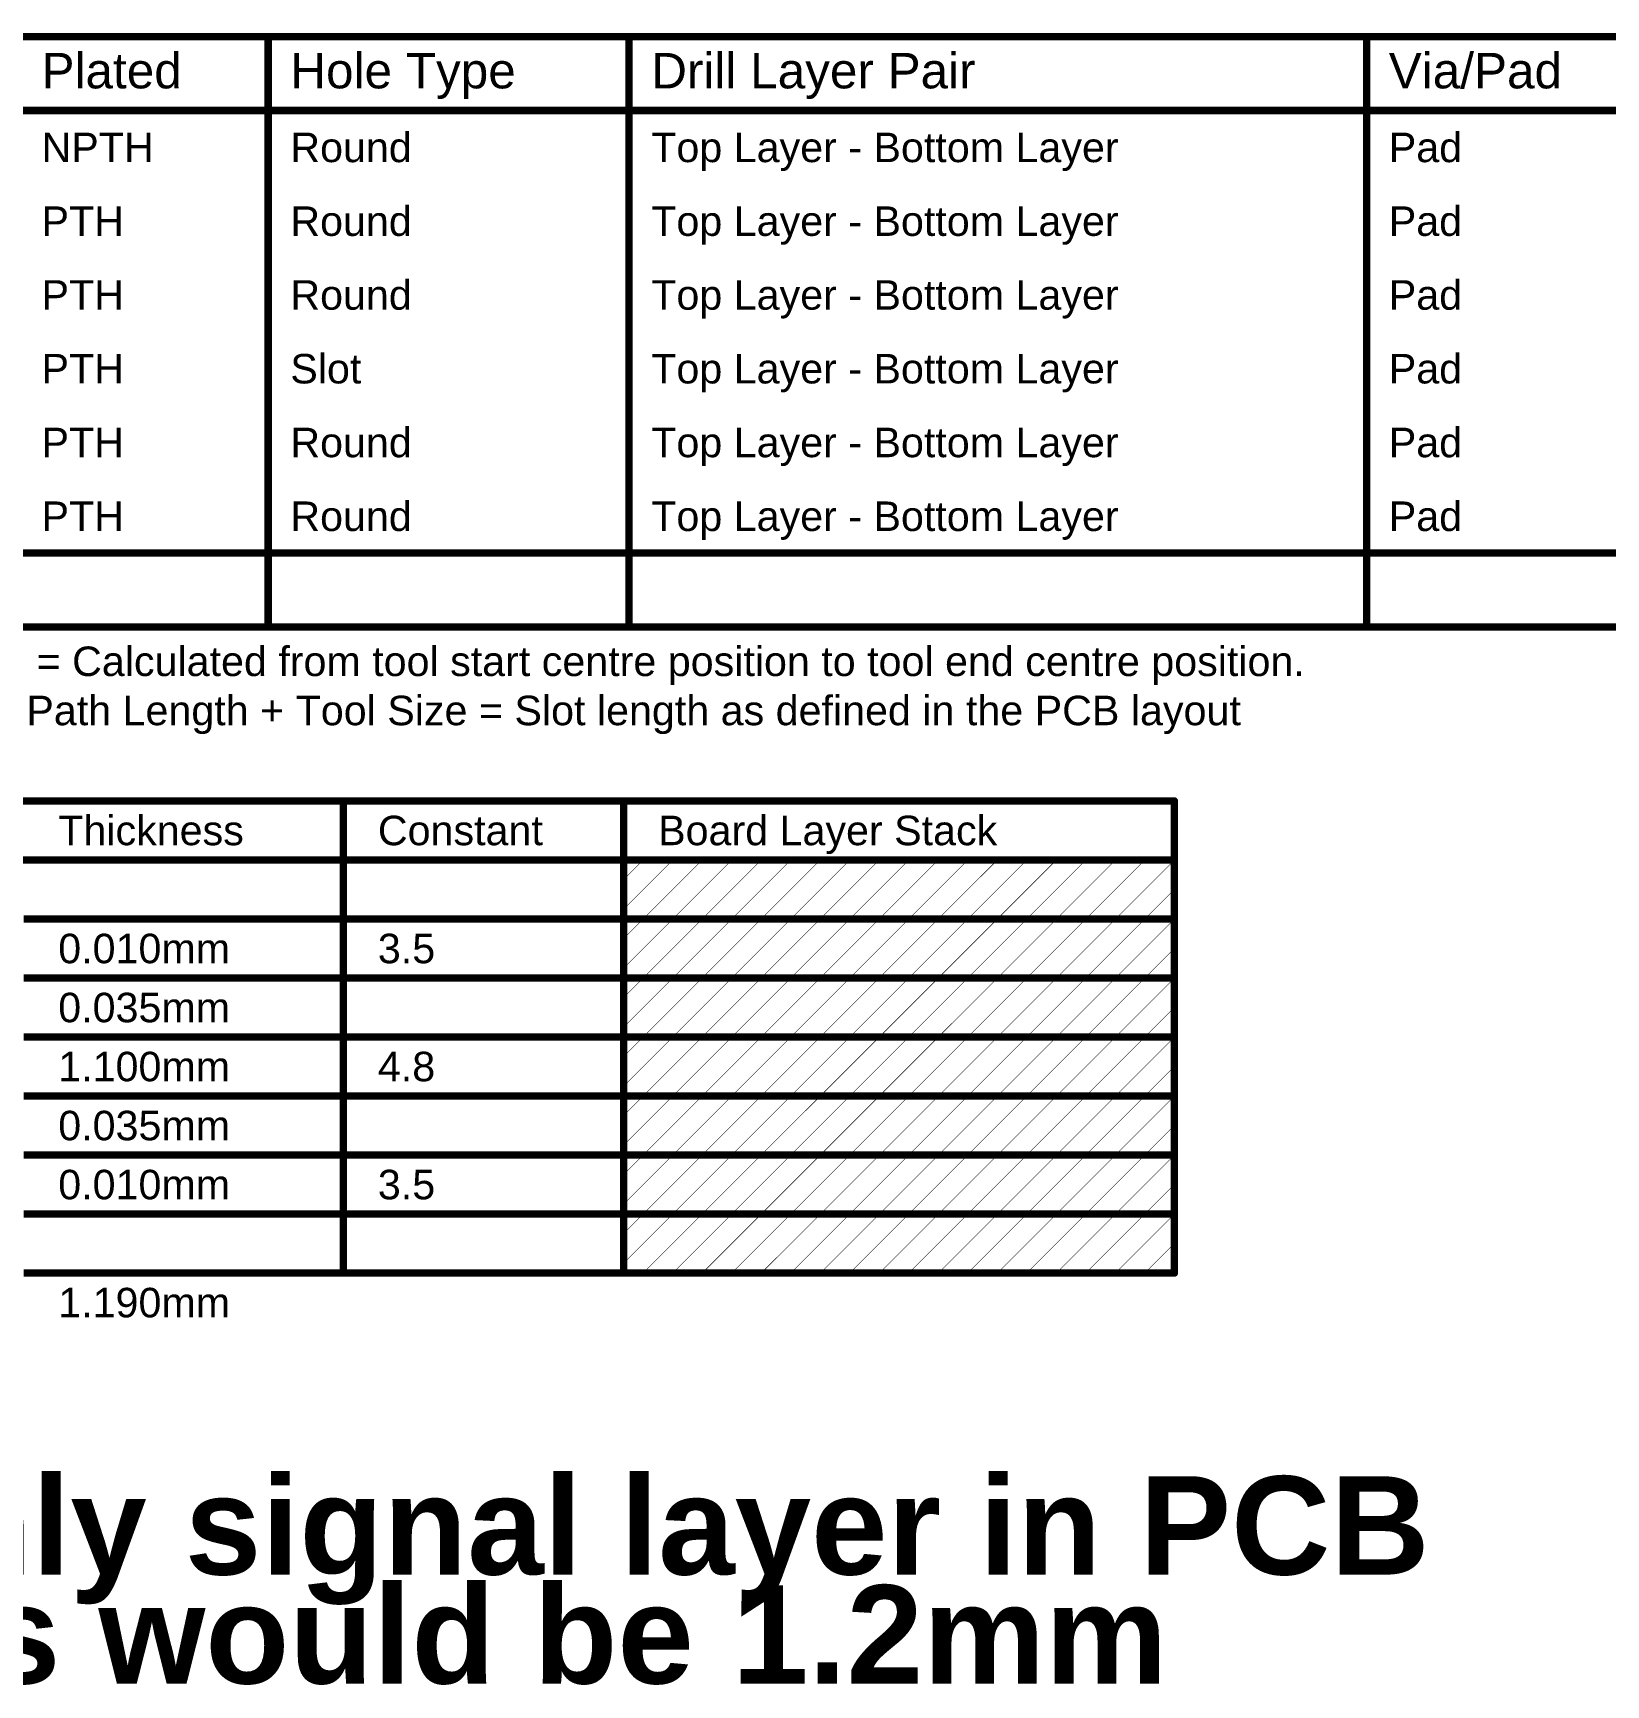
# Model space of a CAD drawing. Header units: inches. Extents: x -5 to 433, y -20 to 71.
# Drawn here: x 156.9 to 238.1, y -20.1 to 65.2 of the extents above; entities that cross this region are included whole.
import ezdxf

# ---------------------------------------------------------------- set-up
doc = ezdxf.new("R2010")
doc.units = ezdxf.units.IN
doc.layers.add('Drill Drawing', color=1, linetype='Continuous')
doc.layers.add('Fabrication', color=76, linetype='Continuous')
doc.styles.add('Arial', font='', dxfattribs={"height": 0.2})
doc.styles.add('Arial_Bold', font='', dxfattribs={"height": 0.2})
doc.styles.get('Arial').set_extended_font_data('Arial')
doc.styles.get('Arial_Bold').set_extended_font_data('Arial', bold=True)

msp = doc.modelspace()

# ---------------------------------------------------------------- linework, layer by layer
at = {"layer": 'Drill Drawing'}
for points in [[(100.52, 64.997, 0.381, 0.381, 0), (432.964, 64.997, 0.381, 0.381, 0)], [(169.006, 34.517, 0.381, 0.381, 0), (169.006, 64.997, 0.381, 0.381, 0)], [(187.645, 34.517, 0.381, 0.381, 0), (187.645, 64.997, 0.381, 0.381, 0)], [(225.733, 34.517, 0.381, 0.381, 0), (225.733, 64.997, 0.381, 0.381, 0)], [(100.52, 61.187, 0.381, 0.381, 0), (432.964, 61.187, 0.381, 0.381, 0)], [(100.52, 38.327, 0.381, 0.381, 0), (432.964, 38.327, 0.381, 0.381, 0)], [(100.52, 34.517, 0.381, 0.381, 0), (432.964, 34.517, 0.381, 0.381, 0)]]:
    msp.add_lwpolyline(points, format="xyseb", dxfattribs=at)
for points in [[(168.911, 64.997, 0.191, 0.191, 1), (169.102, 64.997, 0.191, 0.191, 1)], [(187.55, 64.997, 0.191, 0.191, 1), (187.74, 64.997, 0.191, 0.191, 1)], [(225.638, 64.997, 0.191, 0.191, 1), (225.829, 64.997, 0.191, 0.191, 1)], [(168.911, 34.517, 0.191, 0.191, 1), (169.102, 34.517, 0.191, 0.191, 1)], [(187.55, 34.517, 0.191, 0.191, 1), (187.74, 34.517, 0.191, 0.191, 1)], [(225.638, 34.517, 0.191, 0.191, 1), (225.829, 34.517, 0.191, 0.191, 1)]]:
    msp.add_lwpolyline(points, format="xyseb", close=True, dxfattribs=at)
at = {"layer": 'Fabrication'}
for points in [[(100.52, 25.527, 0.381, 0.381, 0), (215.806, 25.527, 0.381, 0.381, 0)], [(172.892, 1.143, 0.381, 0.381, 0), (172.892, 25.527, 0.381, 0.381, 0)], [(187.366, 1.143, 0.381, 0.381, 0), (187.366, 25.527, 0.381, 0.381, 0)], [(215.806, 1.143, 0.381, 0.381, 0), (215.806, 25.527, 0.381, 0.381, 0)], [(100.52, 22.479, 0.381, 0.381, 0), (215.806, 22.479, 0.381, 0.381, 0)], [(187.366, 19.947, 0.0254, 0.0254, 0), (189.898, 22.479, 0.0254, 0.0254, 0)], [(187.366, 21.471, 0.0254, 0.0254, 0), (188.374, 22.479, 0.0254, 0.0254, 0)], [(188.374, 19.431, 0.0254, 0.0254, 0), (191.422, 22.479, 0.0254, 0.0254, 0)], [(189.898, 19.431, 0.0254, 0.0254, 0), (192.946, 22.479, 0.0254, 0.0254, 0)], [(191.422, 19.431, 0.0254, 0.0254, 0), (194.47, 22.479, 0.0254, 0.0254, 0)], [(192.946, 19.431, 0.0254, 0.0254, 0), (195.994, 22.479, 0.0254, 0.0254, 0)], [(194.47, 19.431, 0.0254, 0.0254, 0), (197.518, 22.479, 0.0254, 0.0254, 0)], [(195.994, 19.431, 0.0254, 0.0254, 0), (199.042, 22.479, 0.0254, 0.0254, 0)], [(197.518, 19.431, 0.0254, 0.0254, 0), (200.566, 22.479, 0.0254, 0.0254, 0)], [(199.042, 19.431, 0.0254, 0.0254, 0), (202.09, 22.479, 0.0254, 0.0254, 0)], [(200.566, 19.431, 0.0254, 0.0254, 0), (203.614, 22.479, 0.0254, 0.0254, 0)], [(202.09, 19.431, 0.0254, 0.0254, 0), (205.138, 22.479, 0.0254, 0.0254, 0)], [(203.614, 19.431, 0.0254, 0.0254, 0), (206.662, 22.479, 0.0254, 0.0254, 0)], [(205.138, 19.431, 0.0254, 0.0254, 0), (208.186, 22.479, 0.0254, 0.0254, 0)], [(206.662, 19.431, 0.0254, 0.0254, 0), (209.71, 22.479, 0.0254, 0.0254, 0)], [(208.186, 19.431, 0.0254, 0.0254, 0), (211.234, 22.479, 0.0254, 0.0254, 0)], [(209.71, 19.431, 0.0254, 0.0254, 0), (212.758, 22.479, 0.0254, 0.0254, 0)], [(211.234, 19.431, 0.0254, 0.0254, 0), (214.282, 22.479, 0.0254, 0.0254, 0)], [(212.758, 19.431, 0.0254, 0.0254, 0), (215.806, 22.479, 0.0254, 0.0254, 0)], [(214.282, 19.431, 0.0254, 0.0254, 0), (215.806, 20.955, 0.0254, 0.0254, 0)], [(156.386, 19.431, 0.381, 0.381, 0), (172.892, 19.431, 0.381, 0.381, 0)], [(172.892, 19.431, 0.381, 0.381, 0), (187.366, 19.431, 0.381, 0.381, 0)], [(187.366, 19.431, 0.381, 0.381, 0), (215.806, 19.431, 0.381, 0.381, 0)], [(187.366, 16.899, 0.0254, 0.0254, 0), (189.898, 19.431, 0.0254, 0.0254, 0)], [(187.366, 18.423, 0.0254, 0.0254, 0), (188.374, 19.431, 0.0254, 0.0254, 0)], [(188.374, 16.383, 0.0254, 0.0254, 0), (191.422, 19.431, 0.0254, 0.0254, 0)], [(189.898, 16.383, 0.0254, 0.0254, 0), (192.946, 19.431, 0.0254, 0.0254, 0)], [(191.422, 16.383, 0.0254, 0.0254, 0), (194.47, 19.431, 0.0254, 0.0254, 0)], [(192.946, 16.383, 0.0254, 0.0254, 0), (195.994, 19.431, 0.0254, 0.0254, 0)], [(194.47, 16.383, 0.0254, 0.0254, 0), (197.518, 19.431, 0.0254, 0.0254, 0)], [(195.994, 16.383, 0.0254, 0.0254, 0), (199.042, 19.431, 0.0254, 0.0254, 0)], [(197.518, 16.383, 0.0254, 0.0254, 0), (200.566, 19.431, 0.0254, 0.0254, 0)], [(199.042, 16.383, 0.0254, 0.0254, 0), (202.09, 19.431, 0.0254, 0.0254, 0)], [(200.566, 16.383, 0.0254, 0.0254, 0), (203.614, 19.431, 0.0254, 0.0254, 0)], [(202.09, 16.383, 0.0254, 0.0254, 0), (205.138, 19.431, 0.0254, 0.0254, 0)], [(203.614, 16.383, 0.0254, 0.0254, 0), (206.662, 19.431, 0.0254, 0.0254, 0)], [(205.138, 16.383, 0.0254, 0.0254, 0), (208.186, 19.431, 0.0254, 0.0254, 0)], [(206.662, 16.383, 0.0254, 0.0254, 0), (209.71, 19.431, 0.0254, 0.0254, 0)], [(208.186, 16.383, 0.0254, 0.0254, 0), (211.234, 19.431, 0.0254, 0.0254, 0)], [(209.71, 16.383, 0.0254, 0.0254, 0), (212.758, 19.431, 0.0254, 0.0254, 0)], [(211.234, 16.383, 0.0254, 0.0254, 0), (214.282, 19.431, 0.0254, 0.0254, 0)], [(212.758, 16.383, 0.0254, 0.0254, 0), (215.806, 19.431, 0.0254, 0.0254, 0)], [(214.282, 16.383, 0.0254, 0.0254, 0), (215.806, 17.907, 0.0254, 0.0254, 0)], [(156.386, 16.383, 0.381, 0.381, 0), (172.892, 16.383, 0.381, 0.381, 0)], [(172.892, 16.383, 0.381, 0.381, 0), (187.366, 16.383, 0.381, 0.381, 0)], [(187.366, 16.383, 0.381, 0.381, 0), (215.806, 16.383, 0.381, 0.381, 0)], [(187.366, 13.851, 0.0254, 0.0254, 0), (189.898, 16.383, 0.0254, 0.0254, 0)], [(187.366, 15.375, 0.0254, 0.0254, 0), (188.374, 16.383, 0.0254, 0.0254, 0)], [(188.374, 13.335, 0.0254, 0.0254, 0), (191.422, 16.383, 0.0254, 0.0254, 0)], [(189.898, 13.335, 0.0254, 0.0254, 0), (192.946, 16.383, 0.0254, 0.0254, 0)], [(191.422, 13.335, 0.0254, 0.0254, 0), (194.47, 16.383, 0.0254, 0.0254, 0)], [(192.946, 13.335, 0.0254, 0.0254, 0), (195.994, 16.383, 0.0254, 0.0254, 0)], [(194.47, 13.335, 0.0254, 0.0254, 0), (197.518, 16.383, 0.0254, 0.0254, 0)], [(195.994, 13.335, 0.0254, 0.0254, 0), (199.042, 16.383, 0.0254, 0.0254, 0)], [(197.518, 13.335, 0.0254, 0.0254, 0), (200.566, 16.383, 0.0254, 0.0254, 0)], [(199.042, 13.335, 0.0254, 0.0254, 0), (202.09, 16.383, 0.0254, 0.0254, 0)], [(200.566, 13.335, 0.0254, 0.0254, 0), (203.614, 16.383, 0.0254, 0.0254, 0)], [(202.09, 13.335, 0.0254, 0.0254, 0), (205.138, 16.383, 0.0254, 0.0254, 0)], [(203.614, 13.335, 0.0254, 0.0254, 0), (206.662, 16.383, 0.0254, 0.0254, 0)], [(205.138, 13.335, 0.0254, 0.0254, 0), (208.186, 16.383, 0.0254, 0.0254, 0)], [(206.662, 13.335, 0.0254, 0.0254, 0), (209.71, 16.383, 0.0254, 0.0254, 0)], [(208.186, 13.335, 0.0254, 0.0254, 0), (211.234, 16.383, 0.0254, 0.0254, 0)], [(209.71, 13.335, 0.0254, 0.0254, 0), (212.758, 16.383, 0.0254, 0.0254, 0)], [(211.234, 13.335, 0.0254, 0.0254, 0), (214.282, 16.383, 0.0254, 0.0254, 0)], [(212.758, 13.335, 0.0254, 0.0254, 0), (215.806, 16.383, 0.0254, 0.0254, 0)], [(214.282, 13.335, 0.0254, 0.0254, 0), (215.806, 14.859, 0.0254, 0.0254, 0)], [(156.386, 13.335, 0.381, 0.381, 0), (172.892, 13.335, 0.381, 0.381, 0)], [(172.892, 13.335, 0.381, 0.381, 0), (187.366, 13.335, 0.381, 0.381, 0)], [(187.366, 13.335, 0.381, 0.381, 0), (215.806, 13.335, 0.381, 0.381, 0)], [(187.366, 10.803, 0.0254, 0.0254, 0), (189.898, 13.335, 0.0254, 0.0254, 0)], [(187.366, 12.327, 0.0254, 0.0254, 0), (188.374, 13.335, 0.0254, 0.0254, 0)], [(188.374, 10.287, 0.0254, 0.0254, 0), (191.422, 13.335, 0.0254, 0.0254, 0)], [(189.898, 10.287, 0.0254, 0.0254, 0), (192.946, 13.335, 0.0254, 0.0254, 0)], [(191.422, 10.287, 0.0254, 0.0254, 0), (194.47, 13.335, 0.0254, 0.0254, 0)], [(192.946, 10.287, 0.0254, 0.0254, 0), (195.994, 13.335, 0.0254, 0.0254, 0)], [(194.47, 10.287, 0.0254, 0.0254, 0), (197.518, 13.335, 0.0254, 0.0254, 0)], [(195.994, 10.287, 0.0254, 0.0254, 0), (199.042, 13.335, 0.0254, 0.0254, 0)], [(197.518, 10.287, 0.0254, 0.0254, 0), (200.566, 13.335, 0.0254, 0.0254, 0)], [(199.042, 10.287, 0.0254, 0.0254, 0), (202.09, 13.335, 0.0254, 0.0254, 0)], [(200.566, 10.287, 0.0254, 0.0254, 0), (203.614, 13.335, 0.0254, 0.0254, 0)], [(202.09, 10.287, 0.0254, 0.0254, 0), (205.138, 13.335, 0.0254, 0.0254, 0)], [(203.614, 10.287, 0.0254, 0.0254, 0), (206.662, 13.335, 0.0254, 0.0254, 0)], [(205.138, 10.287, 0.0254, 0.0254, 0), (208.186, 13.335, 0.0254, 0.0254, 0)], [(206.662, 10.287, 0.0254, 0.0254, 0), (209.71, 13.335, 0.0254, 0.0254, 0)], [(208.186, 10.287, 0.0254, 0.0254, 0), (211.234, 13.335, 0.0254, 0.0254, 0)], [(209.71, 10.287, 0.0254, 0.0254, 0), (212.758, 13.335, 0.0254, 0.0254, 0)], [(211.234, 10.287, 0.0254, 0.0254, 0), (214.282, 13.335, 0.0254, 0.0254, 0)], [(212.758, 10.287, 0.0254, 0.0254, 0), (215.806, 13.335, 0.0254, 0.0254, 0)], [(214.282, 10.287, 0.0254, 0.0254, 0), (215.806, 11.811, 0.0254, 0.0254, 0)], [(156.386, 10.287, 0.381, 0.381, 0), (172.892, 10.287, 0.381, 0.381, 0)], [(172.892, 10.287, 0.381, 0.381, 0), (187.366, 10.287, 0.381, 0.381, 0)], [(187.366, 10.287, 0.381, 0.381, 0), (215.806, 10.287, 0.381, 0.381, 0)], [(187.366, 7.755, 0.0254, 0.0254, 0), (189.898, 10.287, 0.0254, 0.0254, 0)], [(187.366, 9.279, 0.0254, 0.0254, 0), (188.374, 10.287, 0.0254, 0.0254, 0)], [(188.374, 7.239, 0.0254, 0.0254, 0), (191.422, 10.287, 0.0254, 0.0254, 0)], [(189.898, 7.239, 0.0254, 0.0254, 0), (192.946, 10.287, 0.0254, 0.0254, 0)], [(191.422, 7.239, 0.0254, 0.0254, 0), (194.47, 10.287, 0.0254, 0.0254, 0)], [(192.946, 7.239, 0.0254, 0.0254, 0), (195.994, 10.287, 0.0254, 0.0254, 0)], [(194.47, 7.239, 0.0254, 0.0254, 0), (197.518, 10.287, 0.0254, 0.0254, 0)], [(195.994, 7.239, 0.0254, 0.0254, 0), (199.042, 10.287, 0.0254, 0.0254, 0)], [(197.518, 7.239, 0.0254, 0.0254, 0), (200.566, 10.287, 0.0254, 0.0254, 0)], [(199.042, 7.239, 0.0254, 0.0254, 0), (202.09, 10.287, 0.0254, 0.0254, 0)], [(200.566, 7.239, 0.0254, 0.0254, 0), (203.614, 10.287, 0.0254, 0.0254, 0)], [(202.09, 7.239, 0.0254, 0.0254, 0), (205.138, 10.287, 0.0254, 0.0254, 0)], [(203.614, 7.239, 0.0254, 0.0254, 0), (206.662, 10.287, 0.0254, 0.0254, 0)], [(205.138, 7.239, 0.0254, 0.0254, 0), (208.186, 10.287, 0.0254, 0.0254, 0)], [(206.662, 7.239, 0.0254, 0.0254, 0), (209.71, 10.287, 0.0254, 0.0254, 0)], [(208.186, 7.239, 0.0254, 0.0254, 0), (211.234, 10.287, 0.0254, 0.0254, 0)], [(209.71, 7.239, 0.0254, 0.0254, 0), (212.758, 10.287, 0.0254, 0.0254, 0)], [(211.234, 7.239, 0.0254, 0.0254, 0), (214.282, 10.287, 0.0254, 0.0254, 0)], [(212.758, 7.239, 0.0254, 0.0254, 0), (215.806, 10.287, 0.0254, 0.0254, 0)], [(214.282, 7.239, 0.0254, 0.0254, 0), (215.806, 8.763, 0.0254, 0.0254, 0)], [(156.386, 7.239, 0.381, 0.381, 0), (172.892, 7.239, 0.381, 0.381, 0)], [(172.892, 7.239, 0.381, 0.381, 0), (187.366, 7.239, 0.381, 0.381, 0)], [(187.366, 7.239, 0.381, 0.381, 0), (215.806, 7.239, 0.381, 0.381, 0)], [(187.366, 4.707, 0.0254, 0.0254, 0), (189.898, 7.239, 0.0254, 0.0254, 0)], [(187.366, 6.231, 0.0254, 0.0254, 0), (188.374, 7.239, 0.0254, 0.0254, 0)], [(188.374, 4.191, 0.0254, 0.0254, 0), (191.422, 7.239, 0.0254, 0.0254, 0)], [(189.898, 4.191, 0.0254, 0.0254, 0), (192.946, 7.239, 0.0254, 0.0254, 0)], [(191.422, 4.191, 0.0254, 0.0254, 0), (194.47, 7.239, 0.0254, 0.0254, 0)], [(192.946, 4.191, 0.0254, 0.0254, 0), (195.994, 7.239, 0.0254, 0.0254, 0)], [(194.47, 4.191, 0.0254, 0.0254, 0), (197.518, 7.239, 0.0254, 0.0254, 0)], [(195.994, 4.191, 0.0254, 0.0254, 0), (199.042, 7.239, 0.0254, 0.0254, 0)], [(197.518, 4.191, 0.0254, 0.0254, 0), (200.566, 7.239, 0.0254, 0.0254, 0)], [(199.042, 4.191, 0.0254, 0.0254, 0), (202.09, 7.239, 0.0254, 0.0254, 0)], [(200.566, 4.191, 0.0254, 0.0254, 0), (203.614, 7.239, 0.0254, 0.0254, 0)], [(202.09, 4.191, 0.0254, 0.0254, 0), (205.138, 7.239, 0.0254, 0.0254, 0)], [(203.614, 4.191, 0.0254, 0.0254, 0), (206.662, 7.239, 0.0254, 0.0254, 0)], [(205.138, 4.191, 0.0254, 0.0254, 0), (208.186, 7.239, 0.0254, 0.0254, 0)], [(206.662, 4.191, 0.0254, 0.0254, 0), (209.71, 7.239, 0.0254, 0.0254, 0)], [(208.186, 4.191, 0.0254, 0.0254, 0), (211.234, 7.239, 0.0254, 0.0254, 0)], [(209.71, 4.191, 0.0254, 0.0254, 0), (212.758, 7.239, 0.0254, 0.0254, 0)], [(211.234, 4.191, 0.0254, 0.0254, 0), (214.282, 7.239, 0.0254, 0.0254, 0)], [(212.758, 4.191, 0.0254, 0.0254, 0), (215.806, 7.239, 0.0254, 0.0254, 0)], [(214.282, 4.191, 0.0254, 0.0254, 0), (215.806, 5.715, 0.0254, 0.0254, 0)], [(156.386, 4.191, 0.381, 0.381, 0), (172.892, 4.191, 0.381, 0.381, 0)], [(172.892, 4.191, 0.381, 0.381, 0), (187.366, 4.191, 0.381, 0.381, 0)], [(187.366, 4.191, 0.381, 0.381, 0), (215.806, 4.191, 0.381, 0.381, 0)], [(187.366, 1.659, 0.0254, 0.0254, 0), (189.898, 4.191, 0.0254, 0.0254, 0)], [(187.366, 3.183, 0.0254, 0.0254, 0), (188.374, 4.191, 0.0254, 0.0254, 0)], [(188.374, 1.143, 0.0254, 0.0254, 0), (191.422, 4.191, 0.0254, 0.0254, 0)], [(189.898, 1.143, 0.0254, 0.0254, 0), (192.946, 4.191, 0.0254, 0.0254, 0)], [(191.422, 1.143, 0.0254, 0.0254, 0), (194.47, 4.191, 0.0254, 0.0254, 0)], [(192.946, 1.143, 0.0254, 0.0254, 0), (195.994, 4.191, 0.0254, 0.0254, 0)], [(194.47, 1.143, 0.0254, 0.0254, 0), (197.518, 4.191, 0.0254, 0.0254, 0)], [(195.994, 1.143, 0.0254, 0.0254, 0), (199.042, 4.191, 0.0254, 0.0254, 0)], [(197.518, 1.143, 0.0254, 0.0254, 0), (200.566, 4.191, 0.0254, 0.0254, 0)], [(199.042, 1.143, 0.0254, 0.0254, 0), (202.09, 4.191, 0.0254, 0.0254, 0)], [(200.566, 1.143, 0.0254, 0.0254, 0), (203.614, 4.191, 0.0254, 0.0254, 0)], [(202.09, 1.143, 0.0254, 0.0254, 0), (205.138, 4.191, 0.0254, 0.0254, 0)], [(203.614, 1.143, 0.0254, 0.0254, 0), (206.662, 4.191, 0.0254, 0.0254, 0)], [(205.138, 1.143, 0.0254, 0.0254, 0), (208.186, 4.191, 0.0254, 0.0254, 0)], [(206.662, 1.143, 0.0254, 0.0254, 0), (209.71, 4.191, 0.0254, 0.0254, 0)], [(208.186, 1.143, 0.0254, 0.0254, 0), (211.234, 4.191, 0.0254, 0.0254, 0)], [(209.71, 1.143, 0.0254, 0.0254, 0), (212.758, 4.191, 0.0254, 0.0254, 0)], [(211.234, 1.143, 0.0254, 0.0254, 0), (214.282, 4.191, 0.0254, 0.0254, 0)], [(212.758, 1.143, 0.0254, 0.0254, 0), (215.806, 4.191, 0.0254, 0.0254, 0)], [(214.282, 1.143, 0.0254, 0.0254, 0), (215.806, 2.667, 0.0254, 0.0254, 0)], [(156.386, 1.143, 0.381, 0.381, 0), (172.892, 1.143, 0.381, 0.381, 0)], [(172.892, 1.143, 0.381, 0.381, 0), (187.366, 1.143, 0.381, 0.381, 0)], [(187.366, 1.143, 0.381, 0.381, 0), (215.806, 1.143, 0.381, 0.381, 0)]]:
    msp.add_lwpolyline(points, format="xyseb", dxfattribs=at)
for points in [[(172.796, 25.527, 0.191, 0.191, 1), (172.987, 25.527, 0.191, 0.191, 1)], [(187.271, 25.527, 0.191, 0.191, 1), (187.461, 25.527, 0.191, 0.191, 1)], [(215.711, 25.527, 0.191, 0.191, 1), (215.901, 25.527, 0.191, 0.191, 1)], [(215.711, 25.527, 0.191, 0.191, 1), (215.901, 25.527, 0.191, 0.191, 1)], [(188.368, 22.479, 0.0127, 0.0127, 1), (188.38, 22.479, 0.0127, 0.0127, 1)], [(189.892, 22.479, 0.0127, 0.0127, 1), (189.904, 22.479, 0.0127, 0.0127, 1)], [(191.416, 22.479, 0.0127, 0.0127, 1), (191.428, 22.479, 0.0127, 0.0127, 1)], [(192.94, 22.479, 0.0127, 0.0127, 1), (192.952, 22.479, 0.0127, 0.0127, 1)], [(194.464, 22.479, 0.0127, 0.0127, 1), (194.476, 22.479, 0.0127, 0.0127, 1)], [(195.988, 22.479, 0.0127, 0.0127, 1), (196, 22.479, 0.0127, 0.0127, 1)], [(197.512, 22.479, 0.0127, 0.0127, 1), (197.524, 22.479, 0.0127, 0.0127, 1)], [(199.036, 22.479, 0.0127, 0.0127, 1), (199.048, 22.479, 0.0127, 0.0127, 1)], [(200.56, 22.479, 0.0127, 0.0127, 1), (200.572, 22.479, 0.0127, 0.0127, 1)], [(202.084, 22.479, 0.0127, 0.0127, 1), (202.096, 22.479, 0.0127, 0.0127, 1)], [(203.608, 22.479, 0.0127, 0.0127, 1), (203.62, 22.479, 0.0127, 0.0127, 1)], [(205.132, 22.479, 0.0127, 0.0127, 1), (205.144, 22.479, 0.0127, 0.0127, 1)], [(206.656, 22.479, 0.0127, 0.0127, 1), (206.668, 22.479, 0.0127, 0.0127, 1)], [(208.18, 22.479, 0.0127, 0.0127, 1), (208.192, 22.479, 0.0127, 0.0127, 1)], [(209.704, 22.479, 0.0127, 0.0127, 1), (209.716, 22.479, 0.0127, 0.0127, 1)], [(211.228, 22.479, 0.0127, 0.0127, 1), (211.24, 22.479, 0.0127, 0.0127, 1)], [(212.752, 22.479, 0.0127, 0.0127, 1), (212.764, 22.479, 0.0127, 0.0127, 1)], [(214.276, 22.479, 0.0127, 0.0127, 1), (214.288, 22.479, 0.0127, 0.0127, 1)], [(215.711, 22.479, 0.191, 0.191, 1), (215.901, 22.479, 0.191, 0.191, 1)], [(215.8, 22.479, 0.0127, 0.0127, 1), (215.812, 22.479, 0.0127, 0.0127, 1)], [(187.36, 21.471, 0.0127, 0.0127, 1), (187.373, 21.471, 0.0127, 0.0127, 1)], [(215.8, 20.955, 0.0127, 0.0127, 1), (215.812, 20.955, 0.0127, 0.0127, 1)], [(187.36, 19.947, 0.0127, 0.0127, 1), (187.373, 19.947, 0.0127, 0.0127, 1)], [(172.796, 19.431, 0.191, 0.191, 1), (172.987, 19.431, 0.191, 0.191, 1)], [(172.796, 19.431, 0.191, 0.191, 1), (172.987, 19.431, 0.191, 0.191, 1)], [(187.271, 19.431, 0.191, 0.191, 1), (187.461, 19.431, 0.191, 0.191, 1)], [(187.271, 19.431, 0.191, 0.191, 1), (187.461, 19.431, 0.191, 0.191, 1)], [(188.368, 19.431, 0.0127, 0.0127, 1), (188.38, 19.431, 0.0127, 0.0127, 1)], [(188.368, 19.431, 0.0127, 0.0127, 1), (188.38, 19.431, 0.0127, 0.0127, 1)], [(189.892, 19.431, 0.0127, 0.0127, 1), (189.904, 19.431, 0.0127, 0.0127, 1)], [(189.892, 19.431, 0.0127, 0.0127, 1), (189.904, 19.431, 0.0127, 0.0127, 1)], [(191.416, 19.431, 0.0127, 0.0127, 1), (191.428, 19.431, 0.0127, 0.0127, 1)], [(191.416, 19.431, 0.0127, 0.0127, 1), (191.428, 19.431, 0.0127, 0.0127, 1)], [(192.94, 19.431, 0.0127, 0.0127, 1), (192.952, 19.431, 0.0127, 0.0127, 1)], [(192.94, 19.431, 0.0127, 0.0127, 1), (192.952, 19.431, 0.0127, 0.0127, 1)], [(194.464, 19.431, 0.0127, 0.0127, 1), (194.476, 19.431, 0.0127, 0.0127, 1)], [(194.464, 19.431, 0.0127, 0.0127, 1), (194.476, 19.431, 0.0127, 0.0127, 1)], [(195.988, 19.431, 0.0127, 0.0127, 1), (196, 19.431, 0.0127, 0.0127, 1)], [(195.988, 19.431, 0.0127, 0.0127, 1), (196, 19.431, 0.0127, 0.0127, 1)], [(197.512, 19.431, 0.0127, 0.0127, 1), (197.524, 19.431, 0.0127, 0.0127, 1)], [(197.512, 19.431, 0.0127, 0.0127, 1), (197.524, 19.431, 0.0127, 0.0127, 1)], [(199.036, 19.431, 0.0127, 0.0127, 1), (199.048, 19.431, 0.0127, 0.0127, 1)], [(199.036, 19.431, 0.0127, 0.0127, 1), (199.048, 19.431, 0.0127, 0.0127, 1)], [(200.56, 19.431, 0.0127, 0.0127, 1), (200.572, 19.431, 0.0127, 0.0127, 1)], [(200.56, 19.431, 0.0127, 0.0127, 1), (200.572, 19.431, 0.0127, 0.0127, 1)], [(202.084, 19.431, 0.0127, 0.0127, 1), (202.096, 19.431, 0.0127, 0.0127, 1)], [(202.084, 19.431, 0.0127, 0.0127, 1), (202.096, 19.431, 0.0127, 0.0127, 1)], [(203.608, 19.431, 0.0127, 0.0127, 1), (203.62, 19.431, 0.0127, 0.0127, 1)], [(203.608, 19.431, 0.0127, 0.0127, 1), (203.62, 19.431, 0.0127, 0.0127, 1)], [(205.132, 19.431, 0.0127, 0.0127, 1), (205.144, 19.431, 0.0127, 0.0127, 1)], [(205.132, 19.431, 0.0127, 0.0127, 1), (205.144, 19.431, 0.0127, 0.0127, 1)], [(206.656, 19.431, 0.0127, 0.0127, 1), (206.668, 19.431, 0.0127, 0.0127, 1)], [(206.656, 19.431, 0.0127, 0.0127, 1), (206.668, 19.431, 0.0127, 0.0127, 1)], [(208.18, 19.431, 0.0127, 0.0127, 1), (208.192, 19.431, 0.0127, 0.0127, 1)], [(208.18, 19.431, 0.0127, 0.0127, 1), (208.192, 19.431, 0.0127, 0.0127, 1)], [(209.704, 19.431, 0.0127, 0.0127, 1), (209.716, 19.431, 0.0127, 0.0127, 1)], [(209.704, 19.431, 0.0127, 0.0127, 1), (209.716, 19.431, 0.0127, 0.0127, 1)], [(211.228, 19.431, 0.0127, 0.0127, 1), (211.24, 19.431, 0.0127, 0.0127, 1)], [(211.228, 19.431, 0.0127, 0.0127, 1), (211.24, 19.431, 0.0127, 0.0127, 1)], [(212.752, 19.431, 0.0127, 0.0127, 1), (212.764, 19.431, 0.0127, 0.0127, 1)], [(212.752, 19.431, 0.0127, 0.0127, 1), (212.764, 19.431, 0.0127, 0.0127, 1)], [(214.276, 19.431, 0.0127, 0.0127, 1), (214.288, 19.431, 0.0127, 0.0127, 1)], [(214.276, 19.431, 0.0127, 0.0127, 1), (214.288, 19.431, 0.0127, 0.0127, 1)], [(215.711, 19.431, 0.191, 0.191, 1), (215.901, 19.431, 0.191, 0.191, 1)], [(215.8, 19.431, 0.0127, 0.0127, 1), (215.812, 19.431, 0.0127, 0.0127, 1)], [(187.36, 18.423, 0.0127, 0.0127, 1), (187.373, 18.423, 0.0127, 0.0127, 1)], [(215.8, 17.907, 0.0127, 0.0127, 1), (215.812, 17.907, 0.0127, 0.0127, 1)], [(172.796, 16.383, 0.191, 0.191, 1), (172.987, 16.383, 0.191, 0.191, 1)], [(172.796, 16.383, 0.191, 0.191, 1), (172.987, 16.383, 0.191, 0.191, 1)], [(187.271, 16.383, 0.191, 0.191, 1), (187.461, 16.383, 0.191, 0.191, 1)], [(187.271, 16.383, 0.191, 0.191, 1), (187.461, 16.383, 0.191, 0.191, 1)], [(187.36, 16.899, 0.0127, 0.0127, 1), (187.373, 16.899, 0.0127, 0.0127, 1)], [(188.368, 16.383, 0.0127, 0.0127, 1), (188.38, 16.383, 0.0127, 0.0127, 1)], [(188.368, 16.383, 0.0127, 0.0127, 1), (188.38, 16.383, 0.0127, 0.0127, 1)], [(189.892, 16.383, 0.0127, 0.0127, 1), (189.904, 16.383, 0.0127, 0.0127, 1)], [(189.892, 16.383, 0.0127, 0.0127, 1), (189.904, 16.383, 0.0127, 0.0127, 1)], [(191.416, 16.383, 0.0127, 0.0127, 1), (191.428, 16.383, 0.0127, 0.0127, 1)], [(191.416, 16.383, 0.0127, 0.0127, 1), (191.428, 16.383, 0.0127, 0.0127, 1)], [(192.94, 16.383, 0.0127, 0.0127, 1), (192.952, 16.383, 0.0127, 0.0127, 1)], [(192.94, 16.383, 0.0127, 0.0127, 1), (192.952, 16.383, 0.0127, 0.0127, 1)], [(194.464, 16.383, 0.0127, 0.0127, 1), (194.476, 16.383, 0.0127, 0.0127, 1)], [(194.464, 16.383, 0.0127, 0.0127, 1), (194.476, 16.383, 0.0127, 0.0127, 1)], [(195.988, 16.383, 0.0127, 0.0127, 1), (196, 16.383, 0.0127, 0.0127, 1)], [(195.988, 16.383, 0.0127, 0.0127, 1), (196, 16.383, 0.0127, 0.0127, 1)], [(197.512, 16.383, 0.0127, 0.0127, 1), (197.524, 16.383, 0.0127, 0.0127, 1)], [(197.512, 16.383, 0.0127, 0.0127, 1), (197.524, 16.383, 0.0127, 0.0127, 1)], [(199.036, 16.383, 0.0127, 0.0127, 1), (199.048, 16.383, 0.0127, 0.0127, 1)], [(199.036, 16.383, 0.0127, 0.0127, 1), (199.048, 16.383, 0.0127, 0.0127, 1)], [(200.56, 16.383, 0.0127, 0.0127, 1), (200.572, 16.383, 0.0127, 0.0127, 1)], [(200.56, 16.383, 0.0127, 0.0127, 1), (200.572, 16.383, 0.0127, 0.0127, 1)], [(202.084, 16.383, 0.0127, 0.0127, 1), (202.096, 16.383, 0.0127, 0.0127, 1)], [(202.084, 16.383, 0.0127, 0.0127, 1), (202.096, 16.383, 0.0127, 0.0127, 1)], [(203.608, 16.383, 0.0127, 0.0127, 1), (203.62, 16.383, 0.0127, 0.0127, 1)], [(203.608, 16.383, 0.0127, 0.0127, 1), (203.62, 16.383, 0.0127, 0.0127, 1)], [(205.132, 16.383, 0.0127, 0.0127, 1), (205.144, 16.383, 0.0127, 0.0127, 1)], [(205.132, 16.383, 0.0127, 0.0127, 1), (205.144, 16.383, 0.0127, 0.0127, 1)], [(206.656, 16.383, 0.0127, 0.0127, 1), (206.668, 16.383, 0.0127, 0.0127, 1)], [(206.656, 16.383, 0.0127, 0.0127, 1), (206.668, 16.383, 0.0127, 0.0127, 1)], [(208.18, 16.383, 0.0127, 0.0127, 1), (208.192, 16.383, 0.0127, 0.0127, 1)], [(208.18, 16.383, 0.0127, 0.0127, 1), (208.192, 16.383, 0.0127, 0.0127, 1)], [(209.704, 16.383, 0.0127, 0.0127, 1), (209.716, 16.383, 0.0127, 0.0127, 1)], [(209.704, 16.383, 0.0127, 0.0127, 1), (209.716, 16.383, 0.0127, 0.0127, 1)], [(211.228, 16.383, 0.0127, 0.0127, 1), (211.24, 16.383, 0.0127, 0.0127, 1)], [(211.228, 16.383, 0.0127, 0.0127, 1), (211.24, 16.383, 0.0127, 0.0127, 1)], [(212.752, 16.383, 0.0127, 0.0127, 1), (212.764, 16.383, 0.0127, 0.0127, 1)], [(212.752, 16.383, 0.0127, 0.0127, 1), (212.764, 16.383, 0.0127, 0.0127, 1)], [(214.276, 16.383, 0.0127, 0.0127, 1), (214.288, 16.383, 0.0127, 0.0127, 1)], [(214.276, 16.383, 0.0127, 0.0127, 1), (214.288, 16.383, 0.0127, 0.0127, 1)], [(215.711, 16.383, 0.191, 0.191, 1), (215.901, 16.383, 0.191, 0.191, 1)], [(215.8, 16.383, 0.0127, 0.0127, 1), (215.812, 16.383, 0.0127, 0.0127, 1)], [(187.36, 15.375, 0.0127, 0.0127, 1), (187.373, 15.375, 0.0127, 0.0127, 1)], [(215.8, 14.859, 0.0127, 0.0127, 1), (215.812, 14.859, 0.0127, 0.0127, 1)], [(187.36, 13.851, 0.0127, 0.0127, 1), (187.373, 13.851, 0.0127, 0.0127, 1)], [(172.796, 13.335, 0.191, 0.191, 1), (172.987, 13.335, 0.191, 0.191, 1)], [(172.796, 13.335, 0.191, 0.191, 1), (172.987, 13.335, 0.191, 0.191, 1)], [(187.271, 13.335, 0.191, 0.191, 1), (187.461, 13.335, 0.191, 0.191, 1)], [(187.271, 13.335, 0.191, 0.191, 1), (187.461, 13.335, 0.191, 0.191, 1)], [(188.368, 13.335, 0.0127, 0.0127, 1), (188.38, 13.335, 0.0127, 0.0127, 1)], [(188.368, 13.335, 0.0127, 0.0127, 1), (188.38, 13.335, 0.0127, 0.0127, 1)], [(189.892, 13.335, 0.0127, 0.0127, 1), (189.904, 13.335, 0.0127, 0.0127, 1)], [(189.892, 13.335, 0.0127, 0.0127, 1), (189.904, 13.335, 0.0127, 0.0127, 1)], [(191.416, 13.335, 0.0127, 0.0127, 1), (191.428, 13.335, 0.0127, 0.0127, 1)], [(191.416, 13.335, 0.0127, 0.0127, 1), (191.428, 13.335, 0.0127, 0.0127, 1)], [(192.94, 13.335, 0.0127, 0.0127, 1), (192.952, 13.335, 0.0127, 0.0127, 1)], [(192.94, 13.335, 0.0127, 0.0127, 1), (192.952, 13.335, 0.0127, 0.0127, 1)], [(194.464, 13.335, 0.0127, 0.0127, 1), (194.476, 13.335, 0.0127, 0.0127, 1)], [(194.464, 13.335, 0.0127, 0.0127, 1), (194.476, 13.335, 0.0127, 0.0127, 1)], [(195.988, 13.335, 0.0127, 0.0127, 1), (196, 13.335, 0.0127, 0.0127, 1)], [(195.988, 13.335, 0.0127, 0.0127, 1), (196, 13.335, 0.0127, 0.0127, 1)], [(197.512, 13.335, 0.0127, 0.0127, 1), (197.524, 13.335, 0.0127, 0.0127, 1)], [(197.512, 13.335, 0.0127, 0.0127, 1), (197.524, 13.335, 0.0127, 0.0127, 1)], [(199.036, 13.335, 0.0127, 0.0127, 1), (199.048, 13.335, 0.0127, 0.0127, 1)], [(199.036, 13.335, 0.0127, 0.0127, 1), (199.048, 13.335, 0.0127, 0.0127, 1)], [(200.56, 13.335, 0.0127, 0.0127, 1), (200.572, 13.335, 0.0127, 0.0127, 1)], [(200.56, 13.335, 0.0127, 0.0127, 1), (200.572, 13.335, 0.0127, 0.0127, 1)], [(202.084, 13.335, 0.0127, 0.0127, 1), (202.096, 13.335, 0.0127, 0.0127, 1)], [(202.084, 13.335, 0.0127, 0.0127, 1), (202.096, 13.335, 0.0127, 0.0127, 1)], [(203.608, 13.335, 0.0127, 0.0127, 1), (203.62, 13.335, 0.0127, 0.0127, 1)], [(203.608, 13.335, 0.0127, 0.0127, 1), (203.62, 13.335, 0.0127, 0.0127, 1)], [(205.132, 13.335, 0.0127, 0.0127, 1), (205.144, 13.335, 0.0127, 0.0127, 1)], [(205.132, 13.335, 0.0127, 0.0127, 1), (205.144, 13.335, 0.0127, 0.0127, 1)], [(206.656, 13.335, 0.0127, 0.0127, 1), (206.668, 13.335, 0.0127, 0.0127, 1)], [(206.656, 13.335, 0.0127, 0.0127, 1), (206.668, 13.335, 0.0127, 0.0127, 1)], [(208.18, 13.335, 0.0127, 0.0127, 1), (208.192, 13.335, 0.0127, 0.0127, 1)], [(208.18, 13.335, 0.0127, 0.0127, 1), (208.192, 13.335, 0.0127, 0.0127, 1)], [(209.704, 13.335, 0.0127, 0.0127, 1), (209.716, 13.335, 0.0127, 0.0127, 1)], [(209.704, 13.335, 0.0127, 0.0127, 1), (209.716, 13.335, 0.0127, 0.0127, 1)], [(211.228, 13.335, 0.0127, 0.0127, 1), (211.24, 13.335, 0.0127, 0.0127, 1)], [(211.228, 13.335, 0.0127, 0.0127, 1), (211.24, 13.335, 0.0127, 0.0127, 1)], [(212.752, 13.335, 0.0127, 0.0127, 1), (212.764, 13.335, 0.0127, 0.0127, 1)], [(212.752, 13.335, 0.0127, 0.0127, 1), (212.764, 13.335, 0.0127, 0.0127, 1)], [(214.276, 13.335, 0.0127, 0.0127, 1), (214.288, 13.335, 0.0127, 0.0127, 1)], [(214.276, 13.335, 0.0127, 0.0127, 1), (214.288, 13.335, 0.0127, 0.0127, 1)], [(215.711, 13.335, 0.191, 0.191, 1), (215.901, 13.335, 0.191, 0.191, 1)], [(215.8, 13.335, 0.0127, 0.0127, 1), (215.812, 13.335, 0.0127, 0.0127, 1)], [(187.36, 12.327, 0.0127, 0.0127, 1), (187.373, 12.327, 0.0127, 0.0127, 1)], [(215.8, 11.811, 0.0127, 0.0127, 1), (215.812, 11.811, 0.0127, 0.0127, 1)], [(172.796, 10.287, 0.191, 0.191, 1), (172.987, 10.287, 0.191, 0.191, 1)], [(172.796, 10.287, 0.191, 0.191, 1), (172.987, 10.287, 0.191, 0.191, 1)], [(187.271, 10.287, 0.191, 0.191, 1), (187.461, 10.287, 0.191, 0.191, 1)], [(187.271, 10.287, 0.191, 0.191, 1), (187.461, 10.287, 0.191, 0.191, 1)], [(187.36, 10.803, 0.0127, 0.0127, 1), (187.373, 10.803, 0.0127, 0.0127, 1)], [(188.368, 10.287, 0.0127, 0.0127, 1), (188.38, 10.287, 0.0127, 0.0127, 1)], [(188.368, 10.287, 0.0127, 0.0127, 1), (188.38, 10.287, 0.0127, 0.0127, 1)], [(189.892, 10.287, 0.0127, 0.0127, 1), (189.904, 10.287, 0.0127, 0.0127, 1)], [(189.892, 10.287, 0.0127, 0.0127, 1), (189.904, 10.287, 0.0127, 0.0127, 1)], [(191.416, 10.287, 0.0127, 0.0127, 1), (191.428, 10.287, 0.0127, 0.0127, 1)], [(191.416, 10.287, 0.0127, 0.0127, 1), (191.428, 10.287, 0.0127, 0.0127, 1)], [(192.94, 10.287, 0.0127, 0.0127, 1), (192.952, 10.287, 0.0127, 0.0127, 1)], [(192.94, 10.287, 0.0127, 0.0127, 1), (192.952, 10.287, 0.0127, 0.0127, 1)], [(194.464, 10.287, 0.0127, 0.0127, 1), (194.476, 10.287, 0.0127, 0.0127, 1)], [(194.464, 10.287, 0.0127, 0.0127, 1), (194.476, 10.287, 0.0127, 0.0127, 1)], [(195.988, 10.287, 0.0127, 0.0127, 1), (196, 10.287, 0.0127, 0.0127, 1)], [(195.988, 10.287, 0.0127, 0.0127, 1), (196, 10.287, 0.0127, 0.0127, 1)], [(197.512, 10.287, 0.0127, 0.0127, 1), (197.524, 10.287, 0.0127, 0.0127, 1)], [(197.512, 10.287, 0.0127, 0.0127, 1), (197.524, 10.287, 0.0127, 0.0127, 1)], [(199.036, 10.287, 0.0127, 0.0127, 1), (199.048, 10.287, 0.0127, 0.0127, 1)], [(199.036, 10.287, 0.0127, 0.0127, 1), (199.048, 10.287, 0.0127, 0.0127, 1)], [(200.56, 10.287, 0.0127, 0.0127, 1), (200.572, 10.287, 0.0127, 0.0127, 1)], [(200.56, 10.287, 0.0127, 0.0127, 1), (200.572, 10.287, 0.0127, 0.0127, 1)], [(202.084, 10.287, 0.0127, 0.0127, 1), (202.096, 10.287, 0.0127, 0.0127, 1)], [(202.084, 10.287, 0.0127, 0.0127, 1), (202.096, 10.287, 0.0127, 0.0127, 1)], [(203.608, 10.287, 0.0127, 0.0127, 1), (203.62, 10.287, 0.0127, 0.0127, 1)], [(203.608, 10.287, 0.0127, 0.0127, 1), (203.62, 10.287, 0.0127, 0.0127, 1)], [(205.132, 10.287, 0.0127, 0.0127, 1), (205.144, 10.287, 0.0127, 0.0127, 1)], [(205.132, 10.287, 0.0127, 0.0127, 1), (205.144, 10.287, 0.0127, 0.0127, 1)], [(206.656, 10.287, 0.0127, 0.0127, 1), (206.668, 10.287, 0.0127, 0.0127, 1)], [(206.656, 10.287, 0.0127, 0.0127, 1), (206.668, 10.287, 0.0127, 0.0127, 1)], [(208.18, 10.287, 0.0127, 0.0127, 1), (208.192, 10.287, 0.0127, 0.0127, 1)], [(208.18, 10.287, 0.0127, 0.0127, 1), (208.192, 10.287, 0.0127, 0.0127, 1)], [(209.704, 10.287, 0.0127, 0.0127, 1), (209.716, 10.287, 0.0127, 0.0127, 1)], [(209.704, 10.287, 0.0127, 0.0127, 1), (209.716, 10.287, 0.0127, 0.0127, 1)], [(211.228, 10.287, 0.0127, 0.0127, 1), (211.24, 10.287, 0.0127, 0.0127, 1)], [(211.228, 10.287, 0.0127, 0.0127, 1), (211.24, 10.287, 0.0127, 0.0127, 1)], [(212.752, 10.287, 0.0127, 0.0127, 1), (212.764, 10.287, 0.0127, 0.0127, 1)], [(212.752, 10.287, 0.0127, 0.0127, 1), (212.764, 10.287, 0.0127, 0.0127, 1)], [(214.276, 10.287, 0.0127, 0.0127, 1), (214.288, 10.287, 0.0127, 0.0127, 1)], [(214.276, 10.287, 0.0127, 0.0127, 1), (214.288, 10.287, 0.0127, 0.0127, 1)], [(215.711, 10.287, 0.191, 0.191, 1), (215.901, 10.287, 0.191, 0.191, 1)], [(215.8, 10.287, 0.0127, 0.0127, 1), (215.812, 10.287, 0.0127, 0.0127, 1)], [(187.36, 9.279, 0.0127, 0.0127, 1), (187.373, 9.279, 0.0127, 0.0127, 1)], [(215.8, 8.763, 0.0127, 0.0127, 1), (215.812, 8.763, 0.0127, 0.0127, 1)], [(187.36, 7.755, 0.0127, 0.0127, 1), (187.373, 7.755, 0.0127, 0.0127, 1)], [(172.796, 7.239, 0.191, 0.191, 1), (172.987, 7.239, 0.191, 0.191, 1)], [(172.796, 7.239, 0.191, 0.191, 1), (172.987, 7.239, 0.191, 0.191, 1)], [(187.271, 7.239, 0.191, 0.191, 1), (187.461, 7.239, 0.191, 0.191, 1)], [(187.271, 7.239, 0.191, 0.191, 1), (187.461, 7.239, 0.191, 0.191, 1)], [(188.368, 7.239, 0.0127, 0.0127, 1), (188.38, 7.239, 0.0127, 0.0127, 1)], [(188.368, 7.239, 0.0127, 0.0127, 1), (188.38, 7.239, 0.0127, 0.0127, 1)], [(189.892, 7.239, 0.0127, 0.0127, 1), (189.904, 7.239, 0.0127, 0.0127, 1)], [(189.892, 7.239, 0.0127, 0.0127, 1), (189.904, 7.239, 0.0127, 0.0127, 1)], [(191.416, 7.239, 0.0127, 0.0127, 1), (191.428, 7.239, 0.0127, 0.0127, 1)], [(191.416, 7.239, 0.0127, 0.0127, 1), (191.428, 7.239, 0.0127, 0.0127, 1)], [(192.94, 7.239, 0.0127, 0.0127, 1), (192.952, 7.239, 0.0127, 0.0127, 1)], [(192.94, 7.239, 0.0127, 0.0127, 1), (192.952, 7.239, 0.0127, 0.0127, 1)], [(194.464, 7.239, 0.0127, 0.0127, 1), (194.476, 7.239, 0.0127, 0.0127, 1)], [(194.464, 7.239, 0.0127, 0.0127, 1), (194.476, 7.239, 0.0127, 0.0127, 1)], [(195.988, 7.239, 0.0127, 0.0127, 1), (196, 7.239, 0.0127, 0.0127, 1)], [(195.988, 7.239, 0.0127, 0.0127, 1), (196, 7.239, 0.0127, 0.0127, 1)], [(197.512, 7.239, 0.0127, 0.0127, 1), (197.524, 7.239, 0.0127, 0.0127, 1)], [(197.512, 7.239, 0.0127, 0.0127, 1), (197.524, 7.239, 0.0127, 0.0127, 1)], [(199.036, 7.239, 0.0127, 0.0127, 1), (199.048, 7.239, 0.0127, 0.0127, 1)], [(199.036, 7.239, 0.0127, 0.0127, 1), (199.048, 7.239, 0.0127, 0.0127, 1)], [(200.56, 7.239, 0.0127, 0.0127, 1), (200.572, 7.239, 0.0127, 0.0127, 1)], [(200.56, 7.239, 0.0127, 0.0127, 1), (200.572, 7.239, 0.0127, 0.0127, 1)], [(202.084, 7.239, 0.0127, 0.0127, 1), (202.096, 7.239, 0.0127, 0.0127, 1)], [(202.084, 7.239, 0.0127, 0.0127, 1), (202.096, 7.239, 0.0127, 0.0127, 1)], [(203.608, 7.239, 0.0127, 0.0127, 1), (203.62, 7.239, 0.0127, 0.0127, 1)], [(203.608, 7.239, 0.0127, 0.0127, 1), (203.62, 7.239, 0.0127, 0.0127, 1)], [(205.132, 7.239, 0.0127, 0.0127, 1), (205.144, 7.239, 0.0127, 0.0127, 1)], [(205.132, 7.239, 0.0127, 0.0127, 1), (205.144, 7.239, 0.0127, 0.0127, 1)], [(206.656, 7.239, 0.0127, 0.0127, 1), (206.668, 7.239, 0.0127, 0.0127, 1)], [(206.656, 7.239, 0.0127, 0.0127, 1), (206.668, 7.239, 0.0127, 0.0127, 1)], [(208.18, 7.239, 0.0127, 0.0127, 1), (208.192, 7.239, 0.0127, 0.0127, 1)], [(208.18, 7.239, 0.0127, 0.0127, 1), (208.192, 7.239, 0.0127, 0.0127, 1)], [(209.704, 7.239, 0.0127, 0.0127, 1), (209.716, 7.239, 0.0127, 0.0127, 1)], [(209.704, 7.239, 0.0127, 0.0127, 1), (209.716, 7.239, 0.0127, 0.0127, 1)], [(211.228, 7.239, 0.0127, 0.0127, 1), (211.24, 7.239, 0.0127, 0.0127, 1)], [(211.228, 7.239, 0.0127, 0.0127, 1), (211.24, 7.239, 0.0127, 0.0127, 1)], [(212.752, 7.239, 0.0127, 0.0127, 1), (212.764, 7.239, 0.0127, 0.0127, 1)], [(212.752, 7.239, 0.0127, 0.0127, 1), (212.764, 7.239, 0.0127, 0.0127, 1)], [(214.276, 7.239, 0.0127, 0.0127, 1), (214.288, 7.239, 0.0127, 0.0127, 1)], [(214.276, 7.239, 0.0127, 0.0127, 1), (214.288, 7.239, 0.0127, 0.0127, 1)], [(215.711, 7.239, 0.191, 0.191, 1), (215.901, 7.239, 0.191, 0.191, 1)], [(215.8, 7.239, 0.0127, 0.0127, 1), (215.812, 7.239, 0.0127, 0.0127, 1)], [(187.36, 6.231, 0.0127, 0.0127, 1), (187.373, 6.231, 0.0127, 0.0127, 1)], [(215.8, 5.715, 0.0127, 0.0127, 1), (215.812, 5.715, 0.0127, 0.0127, 1)], [(172.796, 4.191, 0.191, 0.191, 1), (172.987, 4.191, 0.191, 0.191, 1)], [(172.796, 4.191, 0.191, 0.191, 1), (172.987, 4.191, 0.191, 0.191, 1)], [(187.271, 4.191, 0.191, 0.191, 1), (187.461, 4.191, 0.191, 0.191, 1)], [(187.271, 4.191, 0.191, 0.191, 1), (187.461, 4.191, 0.191, 0.191, 1)], [(187.36, 4.707, 0.0127, 0.0127, 1), (187.373, 4.707, 0.0127, 0.0127, 1)], [(215.711, 4.191, 0.191, 0.191, 1), (215.901, 4.191, 0.191, 0.191, 1)], [(188.368, 4.191, 0.0127, 0.0127, 1), (188.38, 4.191, 0.0127, 0.0127, 1)], [(188.368, 4.191, 0.0127, 0.0127, 1), (188.38, 4.191, 0.0127, 0.0127, 1)], [(189.892, 4.191, 0.0127, 0.0127, 1), (189.904, 4.191, 0.0127, 0.0127, 1)], [(189.892, 4.191, 0.0127, 0.0127, 1), (189.904, 4.191, 0.0127, 0.0127, 1)], [(191.416, 4.191, 0.0127, 0.0127, 1), (191.428, 4.191, 0.0127, 0.0127, 1)], [(191.416, 4.191, 0.0127, 0.0127, 1), (191.428, 4.191, 0.0127, 0.0127, 1)], [(192.94, 4.191, 0.0127, 0.0127, 1), (192.952, 4.191, 0.0127, 0.0127, 1)], [(192.94, 4.191, 0.0127, 0.0127, 1), (192.952, 4.191, 0.0127, 0.0127, 1)], [(194.464, 4.191, 0.0127, 0.0127, 1), (194.476, 4.191, 0.0127, 0.0127, 1)], [(194.464, 4.191, 0.0127, 0.0127, 1), (194.476, 4.191, 0.0127, 0.0127, 1)], [(195.988, 4.191, 0.0127, 0.0127, 1), (196, 4.191, 0.0127, 0.0127, 1)], [(195.988, 4.191, 0.0127, 0.0127, 1), (196, 4.191, 0.0127, 0.0127, 1)], [(197.512, 4.191, 0.0127, 0.0127, 1), (197.524, 4.191, 0.0127, 0.0127, 1)], [(197.512, 4.191, 0.0127, 0.0127, 1), (197.524, 4.191, 0.0127, 0.0127, 1)], [(199.036, 4.191, 0.0127, 0.0127, 1), (199.048, 4.191, 0.0127, 0.0127, 1)], [(199.036, 4.191, 0.0127, 0.0127, 1), (199.048, 4.191, 0.0127, 0.0127, 1)], [(200.56, 4.191, 0.0127, 0.0127, 1), (200.572, 4.191, 0.0127, 0.0127, 1)], [(200.56, 4.191, 0.0127, 0.0127, 1), (200.572, 4.191, 0.0127, 0.0127, 1)], [(202.084, 4.191, 0.0127, 0.0127, 1), (202.096, 4.191, 0.0127, 0.0127, 1)], [(202.084, 4.191, 0.0127, 0.0127, 1), (202.096, 4.191, 0.0127, 0.0127, 1)], [(203.608, 4.191, 0.0127, 0.0127, 1), (203.62, 4.191, 0.0127, 0.0127, 1)], [(203.608, 4.191, 0.0127, 0.0127, 1), (203.62, 4.191, 0.0127, 0.0127, 1)], [(205.132, 4.191, 0.0127, 0.0127, 1), (205.144, 4.191, 0.0127, 0.0127, 1)], [(205.132, 4.191, 0.0127, 0.0127, 1), (205.144, 4.191, 0.0127, 0.0127, 1)], [(206.656, 4.191, 0.0127, 0.0127, 1), (206.668, 4.191, 0.0127, 0.0127, 1)], [(206.656, 4.191, 0.0127, 0.0127, 1), (206.668, 4.191, 0.0127, 0.0127, 1)], [(208.18, 4.191, 0.0127, 0.0127, 1), (208.192, 4.191, 0.0127, 0.0127, 1)], [(208.18, 4.191, 0.0127, 0.0127, 1), (208.192, 4.191, 0.0127, 0.0127, 1)], [(209.704, 4.191, 0.0127, 0.0127, 1), (209.716, 4.191, 0.0127, 0.0127, 1)], [(209.704, 4.191, 0.0127, 0.0127, 1), (209.716, 4.191, 0.0127, 0.0127, 1)], [(211.228, 4.191, 0.0127, 0.0127, 1), (211.24, 4.191, 0.0127, 0.0127, 1)], [(211.228, 4.191, 0.0127, 0.0127, 1), (211.24, 4.191, 0.0127, 0.0127, 1)], [(212.752, 4.191, 0.0127, 0.0127, 1), (212.764, 4.191, 0.0127, 0.0127, 1)], [(212.752, 4.191, 0.0127, 0.0127, 1), (212.764, 4.191, 0.0127, 0.0127, 1)], [(214.276, 4.191, 0.0127, 0.0127, 1), (214.288, 4.191, 0.0127, 0.0127, 1)], [(214.276, 4.191, 0.0127, 0.0127, 1), (214.288, 4.191, 0.0127, 0.0127, 1)], [(215.8, 4.191, 0.0127, 0.0127, 1), (215.812, 4.191, 0.0127, 0.0127, 1)], [(187.36, 3.183, 0.0127, 0.0127, 1), (187.373, 3.183, 0.0127, 0.0127, 1)], [(215.8, 2.667, 0.0127, 0.0127, 1), (215.812, 2.667, 0.0127, 0.0127, 1)], [(172.796, 1.143, 0.191, 0.191, 1), (172.987, 1.143, 0.191, 0.191, 1)], [(172.796, 1.143, 0.191, 0.191, 1), (172.987, 1.143, 0.191, 0.191, 1)], [(172.796, 1.143, 0.191, 0.191, 1), (172.987, 1.143, 0.191, 0.191, 1)], [(187.271, 1.143, 0.191, 0.191, 1), (187.461, 1.143, 0.191, 0.191, 1)], [(187.271, 1.143, 0.191, 0.191, 1), (187.461, 1.143, 0.191, 0.191, 1)], [(187.271, 1.143, 0.191, 0.191, 1), (187.461, 1.143, 0.191, 0.191, 1)], [(187.36, 1.659, 0.0127, 0.0127, 1), (187.373, 1.659, 0.0127, 0.0127, 1)], [(188.368, 1.143, 0.0127, 0.0127, 1), (188.38, 1.143, 0.0127, 0.0127, 1)], [(189.892, 1.143, 0.0127, 0.0127, 1), (189.904, 1.143, 0.0127, 0.0127, 1)], [(191.416, 1.143, 0.0127, 0.0127, 1), (191.428, 1.143, 0.0127, 0.0127, 1)], [(192.94, 1.143, 0.0127, 0.0127, 1), (192.952, 1.143, 0.0127, 0.0127, 1)], [(194.464, 1.143, 0.0127, 0.0127, 1), (194.476, 1.143, 0.0127, 0.0127, 1)], [(195.988, 1.143, 0.0127, 0.0127, 1), (196, 1.143, 0.0127, 0.0127, 1)], [(197.512, 1.143, 0.0127, 0.0127, 1), (197.524, 1.143, 0.0127, 0.0127, 1)], [(199.036, 1.143, 0.0127, 0.0127, 1), (199.048, 1.143, 0.0127, 0.0127, 1)], [(200.56, 1.143, 0.0127, 0.0127, 1), (200.572, 1.143, 0.0127, 0.0127, 1)], [(202.084, 1.143, 0.0127, 0.0127, 1), (202.096, 1.143, 0.0127, 0.0127, 1)], [(203.608, 1.143, 0.0127, 0.0127, 1), (203.62, 1.143, 0.0127, 0.0127, 1)], [(205.132, 1.143, 0.0127, 0.0127, 1), (205.144, 1.143, 0.0127, 0.0127, 1)], [(206.656, 1.143, 0.0127, 0.0127, 1), (206.668, 1.143, 0.0127, 0.0127, 1)], [(208.18, 1.143, 0.0127, 0.0127, 1), (208.192, 1.143, 0.0127, 0.0127, 1)], [(209.704, 1.143, 0.0127, 0.0127, 1), (209.716, 1.143, 0.0127, 0.0127, 1)], [(211.228, 1.143, 0.0127, 0.0127, 1), (211.24, 1.143, 0.0127, 0.0127, 1)], [(212.752, 1.143, 0.0127, 0.0127, 1), (212.764, 1.143, 0.0127, 0.0127, 1)], [(214.276, 1.143, 0.0127, 0.0127, 1), (214.288, 1.143, 0.0127, 0.0127, 1)], [(215.711, 1.143, 0.191, 0.191, 1), (215.901, 1.143, 0.191, 0.191, 1)], [(215.711, 1.143, 0.191, 0.191, 1), (215.901, 1.143, 0.191, 0.191, 1)]]:
    msp.add_lwpolyline(points, format="xyseb", close=True, dxfattribs=at)

# ---------------------------------------------------------------- texts
at = {"layer": 'Drill Drawing', "style": 'Arial'}
for s, height, p in [('Plated', 1.8288, (157.3, 62.33)), ('Hole Type', 1.8288, (170.149, 62.33)), ('Drill Layer Pair', 1.8288, (188.788, 62.33)), ('Via/Pad', 1.8288, (226.876, 62.33)), ('NPTH', 1.524, (157.3, 58.52)), ('Round', 1.524, (170.149, 58.52)), ('Top Layer - Bottom Layer', 1.524, (188.788, 58.52)), ('Pad', 1.524, (226.876, 58.52)), ('Round', 1.524, (170.149, 54.71)), ('Pad', 1.524, (226.876, 54.71)), ('PTH', 1.524, (157.3, 54.71)), ('Top Layer - Bottom Layer', 1.524, (188.788, 54.71)), ('PTH', 1.524, (157.3, 50.9)), ('Round', 1.524, (170.149, 50.9)), ('Top Layer - Bottom Layer', 1.524, (188.788, 50.9)), ('Pad', 1.524, (226.876, 50.9)), ('Slot', 1.524, (170.149, 47.09)), ('Pad', 1.524, (226.876, 47.09)), ('PTH', 1.524, (157.3, 47.09)), ('Top Layer - Bottom Layer', 1.524, (188.788, 47.09)), ('PTH', 1.524, (157.3, 43.28)), ('Round', 1.524, (170.149, 43.28)), ('Top Layer - Bottom Layer', 1.524, (188.788, 43.28)), ('Pad', 1.524, (226.876, 43.28)), ('PTH', 1.524, (157.3, 39.47)), ('Round', 1.524, (170.149, 39.47)), ('Top Layer - Bottom Layer', 1.524, (188.788, 39.47)), ('Pad', 1.524, (226.876, 39.47)), ('= Calculated from tool start centre position to tool end centre position.', 1.524, (157.045, 31.978)), (' = Routed Path Length + Tool Size = Slot length as defined in the PCB layout', 1.524, (146.634, 29.438))]:
    msp.add_text(s, height=height, dxfattribs=at).set_placement(p)
at = {"layer": 'Fabrication'}
for s, height, style, p in [('Thickness', 1.524, 'Arial', (158.164, 23.241)), ('Constant', 1.524, 'Arial', (174.67, 23.241)), ('Board Layer Stack', 1.524, 'Arial', (189.144, 23.241)), ('0.010mm', 1.524, 'Arial', (158.164, 17.145)), ('3.5', 1.524, 'Arial', (174.67, 17.145)), ('0.035mm', 1.524, 'Arial', (158.164, 14.097)), ('1.100mm', 1.524, 'Arial', (158.164, 11.049)), ('4.8', 1.524, 'Arial', (174.67, 11.049)), ('0.035mm', 1.524, 'Arial', (158.164, 8.001)), ('0.010mm', 1.524, 'Arial', (158.164, 4.953)), ('3.5', 1.524, 'Arial', (174.67, 4.953)), ('1.190mm', 1.524, 'Arial', (158.164, -1.143)), ('1.Top layer is only signal layer in PCB', 5.08, 'Arial_Bold', (100.819, -14.43)), ('2. PCB thickness would be 1.2mm', 5.08, 'Arial_Bold', (100.692, -20.058))]:
    msp.add_text(s, height=height, dxfattribs=dict(at, style=style)).set_placement(p)

doc.saveas('drawing.dxf')
